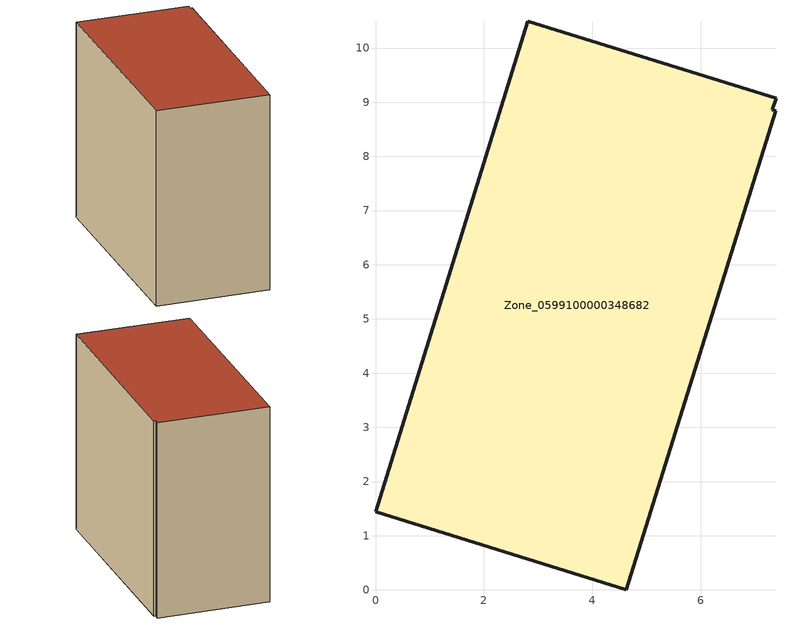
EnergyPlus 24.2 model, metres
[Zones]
Zone_0599100000348682
 floor ground (C_G): 0,1.44 2.81,10.5 7.39,9.07 7.32,8.86 7.38,8.85 4.63,0 z0
 wall outside (C_F): 2.81,10.5 0,1.44 4.63,0 7.38,8.85 7.32,8.86 7.39,9.07 2.81,10.5 z0:8.54
 roof outside (C_R): 4.63,0 7.38,8.85 7.32,8.86 7.39,9.07 2.81,10.5 0,1.44 z8.54
[BUILDING]
Pand.0599100000348682: North Axis=0; Terrain=City; Loads Convergence Tolerance Value=0.04; Temperature Convergence Tolerance Value=0.4; Solar Distribution=FullExterior; Maximum Number of Warmup Days=25; Minimum Number of Warmup Days=1
[Site:Location]
Rotterdam.The.Hague.AP_ZH_NLD Design_Conditions: Latitude=51.96; Longitude=4.45; Time Zone=1; Elevation=-4.5
[SITE:GROUNDTEMPERATURE:BUILDINGSURFACE]
18, 18, 18, 18, 18, 18, 18, 18, 18, 18, 18, 18
[MATERIAL] Thermal Absorptance=0.9; Solar Absorptance=0.7; Visible Absorptance=0.7
Name | Roughness | Thickness | Conductivity | Density | Specific Heat
G.TI.1992-2005 | MediumSmooth | 0.15 | 0.06 | 540 | 1210
F.TI.1992-2005 | Rough | 0.3 | 0.12 | 1920 | 840
R.TI.1992-2005 | MediumRough | 0.2 | 0.08 | 1500 | 1000
[CONSTRUCTION]
C_G: G.TI.1992-2005
C_F: F.TI.1992-2005
C_R: R.TI.1992-2005
[ZONE]
Zone_0599100000348682: Type=1; Multiplier=1; Ceiling Height=Autocalculate; Volume=Autocalculate; Floor Area=autocalculate; Part of Total Floor Area=Yes
[ZONEINFILTRATION:DESIGNFLOWRATE]
Infil_Zone_0599100000348682: Zone or ZoneList or Space or SpaceList=Zone_0599100000348682; Schedule=AlwaysOn; Design Flow Rate Calculation Method=Flow/Area; Flow Rate per Floor Area=0.0015; Constant Term Coefficient=1; Temperature Term Coefficient=0; Velocity Term Coefficient=0; Velocity Squared Term Coefficient=0
[HVACTEMPLATE:ZONE:IDEALLOADSAIRSYSTEM]
Zone_0599100000348682: Maximum Heating Supply Air Temperature=50; Minimum Cooling Supply Air Temperature=13; Maximum Heating Supply Air Humidity Ratio=0.0156; Minimum Cooling Supply Air Humidity Ratio=0.0077; Heating Limit=NoLimit; Cooling Limit=NoLimit; Dehumidification Control Type=ConstantSensibleHeatRatio; Cooling Sensible Heat Ratio=0.7; Dehumidification Setpoint=60; Humidification Control Type=None; Humidification Setpoint=30; Outdoor Air Method=None; Outdoor Air Flow Rate per Person=0.00944; Outdoor Air Flow Rate per Zone Floor Area=0; Outdoor Air Flow Rate per Zone=0; Demand Controlled Ventilation Type=None; Outdoor Air Economizer Type=NoEconomizer; Heat Recovery Type=None; Sensible Heat Recovery Effectiveness=0.7; Latent Heat Recovery Effectiveness=0.65
[ZONECONTROL:THERMOSTAT]
ThermostatControl_Zone_0599100000348682: Zone or ZoneList=Zone_0599100000348682; Control Type Schedule=DualSetpointControlType; Control 1=Thermostat_Zone_0599100000348682; Temperature Difference Between Cutout And Setpoint=0
[THERMOSTATSETPOINT:DUALSETPOINT]
Thermostat_Zone_0599100000348682: Heating Setpoint Temperature Schedule=HeatingSetpoint_Zone_0599100000348682; Cooling Setpoint Temperature Schedule=CoolingSetpoint_Zone_0599100000348682
[SCHEDULE:COMPACT]
HeatingSetpoint_Zone_0599100000348682: Through: 12/31, For: AllDays, Until: 24:00, 21
CoolingSetpoint_Zone_0599100000348682: Through: 12/31, For: AllDays, Until: 24:00, 24
DualSetpointControlType: Through: 12/31, For: AllDays, Until: 24:00, 4
AlwaysOn: Through: 12/31, For: AllDays, Until: 24:00, 1
